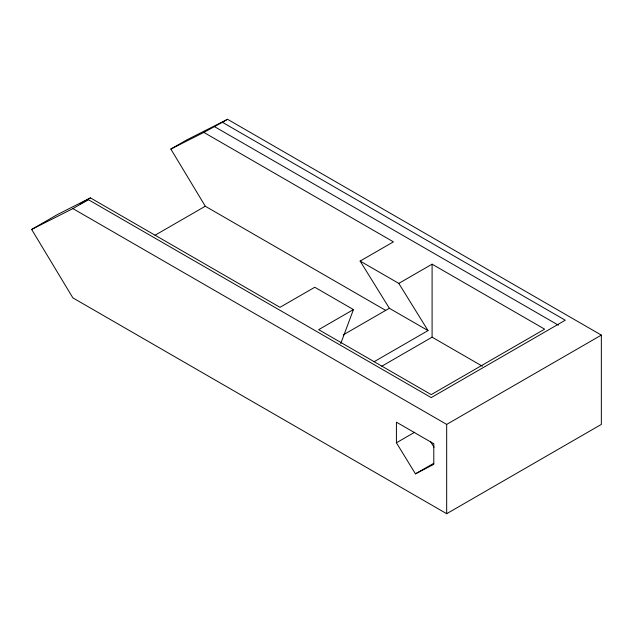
<?xml version="1.0" encoding="UTF-8"?>
<svg xmlns="http://www.w3.org/2000/svg" width="633" height="633" viewBox="0 0 633 633"><rect width="100%" height="100%" fill="white"/><g stroke="black" fill="none" stroke-linecap="round" stroke-linejoin="round"><path stroke-width="0.95" d="M340.752 343.537L353.443 309.577L314.775 287.255L280 307.329L90.424 197.884L57.429 214.555L31.65 229.431L72.898 297.898L446.676 513.703L601.35 424.403L601.35 335.102L227.564 119.297L186.324 140.138L170.855 149.064L205.29 206.231L385.726 310.407M90.424 197.884L80.114 203.834L88.359 199.672L431.215 397.611L565.261 320.219L222.412 122.28L203.85 132.4L170.855 149.064M31.65 229.431L72.898 208.597L88.359 199.672M222.412 122.28L227.564 119.297M154.974 235.278L205.29 206.231M374.19 361.672L428.019 330.592L389.35 308.271L360.13 261.065L393.425 241.846L203.85 132.4M353.443 309.577L318.668 329.658L431.215 394.636L544.641 329.152L432.094 264.175L398.798 283.394L360.13 261.065M343.213 334.904L389.35 308.271M381.778 366.222L432.094 337.175L482.393 366.214M396.416 442.784L396.416 422.171L433.795 443.749L433.795 464.369L415.454 473.848L396.416 442.784L414.71 432.228M72.898 208.597L446.676 424.403L601.35 335.102M415.454 473.848L433.747 463.285M214.16 126.442L558.409 325.196M398.798 283.394L428.019 330.592M430.424 441.336L434.024 447.215M446.676 424.403L446.676 513.703M432.094 264.175L432.094 337.175"/></g></svg>
